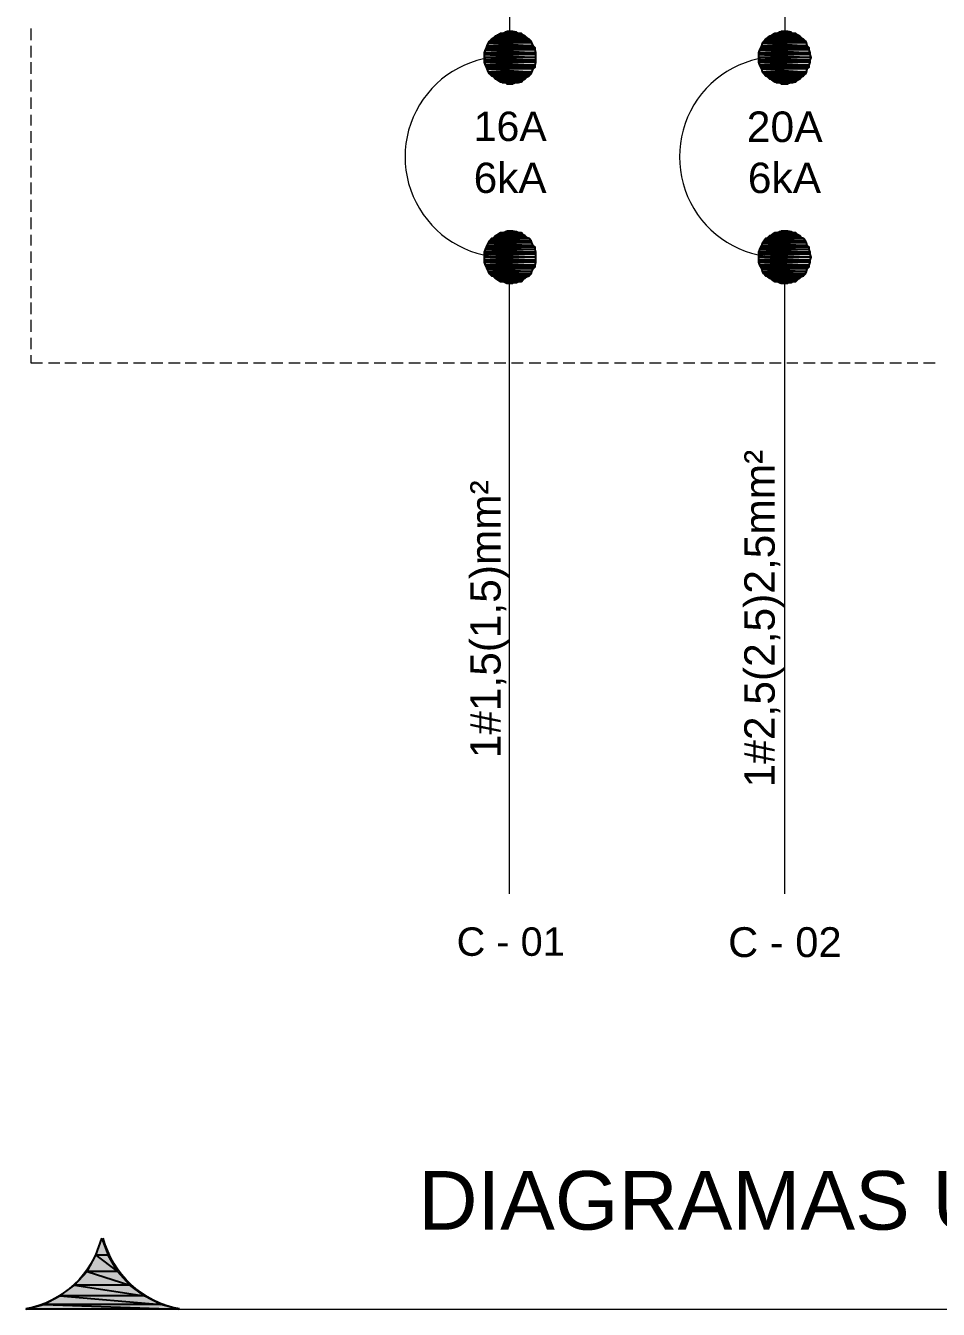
# Model space of a CAD drawing. Header units: millimetres. Extents: x 53 to 176, y -29 to 32.
# Drawn here: x 108.295 to 111.661, y 8.601 to 13.338 of the extents above; entities that cross this region are included whole.
import ezdxf

# ---------------------------------------------------------------- set-up
doc = ezdxf.new("R2010")
doc.units = ezdxf.units.MM
doc.layers.add('13 - Diagrama unifilar', color=7, linetype='Continuous', lineweight=30)
doc.styles.add('Arial0', font='arial.ttf', dxfattribs={"height": 3.14658})

msp = doc.modelspace()

# ---------------------------------------------------------------- hatches: boundary and pattern name
at = {"layer": '13 - Diagrama unifilar', "true_color": 0x000007}
h = msp.add_hatch(color=7, dxfattribs=at)
h.paths.add_polyline_path([(110.1051, 13.3133), (110.0632, 13.3133), (110.1121, 13.3092)])
h.paths.add_polyline_path([(110.0632, 13.3133), (110.1121, 13.3092), (110.0521, 13.3092)])
h = msp.add_hatch(color=7, dxfattribs=at)
h.paths.add_polyline_path([(110.0912, 13.3161), (110.0702, 13.3161), (110.1051, 13.3133)])
h.paths.add_polyline_path([(110.0702, 13.3161), (110.1051, 13.3133), (110.0632, 13.3133)])
h = msp.add_hatch(color=7, dxfattribs=at)
h.paths.add_polyline_path([(111.1178, 13.3133), (111.0745, 13.3133), (111.1248, 13.3092)])
h.paths.add_polyline_path([(111.0745, 13.3133), (111.1248, 13.3092), (111.0633, 13.3092)])
h = msp.add_hatch(color=7, dxfattribs=at)
h.paths.add_polyline_path([(111.1066, 13.3161), (111.0815, 13.3161), (111.1178, 13.3133)])
h.paths.add_polyline_path([(111.0815, 13.3161), (111.1178, 13.3133), (111.0745, 13.3133)])
h = msp.add_hatch(color=7, dxfattribs=at)
h.paths.add_polyline_path([(110.1624, 13.2742), (110.0018, 13.2742), (110.1666, 13.2631)])
h.paths.add_polyline_path([(110.0018, 13.2742), (110.1666, 13.2631), (109.9976, 13.2631)])
h = msp.add_hatch(color=7, dxfattribs=at)
h.paths.add_polyline_path([(110.1596, 13.2812), (110.006, 13.2812), (110.1624, 13.2742)])
h.paths.add_polyline_path([(110.006, 13.2812), (110.1624, 13.2742), (110.0018, 13.2742)])
h = msp.add_hatch(color=7, dxfattribs=at)
h.paths.add_polyline_path([(110.1526, 13.2882), (110.0129, 13.2882), (110.1596, 13.2812)])
h.paths.add_polyline_path([(110.0129, 13.2882), (110.1596, 13.2812), (110.006, 13.2812)])
h = msp.add_hatch(color=7, dxfattribs=at)
h.paths.add_polyline_path([(110.1442, 13.2924), (110.0199, 13.2924), (110.1526, 13.2882)])
h.paths.add_polyline_path([(110.0199, 13.2924), (110.1526, 13.2882), (110.0129, 13.2882)])
h = msp.add_hatch(color=7, dxfattribs=at)
h.paths.add_polyline_path([(110.1373, 13.2994), (110.0269, 13.2994), (110.1442, 13.2924)])
h.paths.add_polyline_path([(110.0269, 13.2994), (110.1442, 13.2924), (110.0199, 13.2924)])
h = msp.add_hatch(color=7, dxfattribs=at)
h.paths.add_polyline_path([(110.1303, 13.3022), (110.0339, 13.3022), (110.1373, 13.2994)])
h.paths.add_polyline_path([(110.0339, 13.3022), (110.1373, 13.2994), (110.0269, 13.2994)])
h = msp.add_hatch(color=7, dxfattribs=at)
h.paths.add_polyline_path([(110.1233, 13.3092), (110.0451, 13.3092), (110.1303, 13.3022)])
h.paths.add_polyline_path([(110.0451, 13.3092), (110.1303, 13.3022), (110.0339, 13.3022)])
h = msp.add_hatch(color=7, dxfattribs=at)
h.paths.add_polyline_path([(111.1751, 13.2742), (111.013, 13.2742), (111.1778, 13.2631)])
h.paths.add_polyline_path([(111.013, 13.2742), (111.1778, 13.2631), (111.0102, 13.2631)])
h = msp.add_hatch(color=7, dxfattribs=at)
h.paths.add_polyline_path([(111.1709, 13.2812), (111.0172, 13.2812), (111.1751, 13.2742)])
h.paths.add_polyline_path([(111.0172, 13.2812), (111.1751, 13.2742), (111.013, 13.2742)])
h = msp.add_hatch(color=7, dxfattribs=at)
h.paths.add_polyline_path([(111.1639, 13.2882), (111.0242, 13.2882), (111.1709, 13.2812)])
h.paths.add_polyline_path([(111.0242, 13.2882), (111.1709, 13.2812), (111.0172, 13.2812)])
h = msp.add_hatch(color=7, dxfattribs=at)
h.paths.add_polyline_path([(111.1569, 13.2924), (111.0312, 13.2924), (111.1639, 13.2882)])
h.paths.add_polyline_path([(111.0312, 13.2924), (111.1639, 13.2882), (111.0242, 13.2882)])
h = msp.add_hatch(color=7, dxfattribs=at)
h.paths.add_polyline_path([(111.1499, 13.2994), (111.0382, 13.2994), (111.1569, 13.2924)])
h.paths.add_polyline_path([(111.0382, 13.2994), (111.1569, 13.2924), (111.0312, 13.2924)])
h = msp.add_hatch(color=7, dxfattribs=at)
h.paths.add_polyline_path([(111.1429, 13.3022), (111.0466, 13.3022), (111.1499, 13.2994)])
h.paths.add_polyline_path([(111.0466, 13.3022), (111.1499, 13.2994), (111.0382, 13.2994)])
h = msp.add_hatch(color=7, dxfattribs=at)
h.paths.add_polyline_path([(111.1359, 13.3092), (111.0563, 13.3092), (111.1429, 13.3022)])
h.paths.add_polyline_path([(111.0563, 13.3092), (111.1429, 13.3022), (111.0466, 13.3022)])
h = msp.add_hatch(color=7, dxfattribs=at)
h.paths.add_polyline_path([(110.1736, 13.2491), (109.9906, 13.2491), (110.1764, 13.2379)])
h.paths.add_polyline_path([(109.9906, 13.2491), (110.1764, 13.2379), (109.9878, 13.2379)])
h = msp.add_hatch(color=7, dxfattribs=at)
h.paths.add_polyline_path([(110.1764, 13.2379), (109.9878, 13.2379), (110.1764, 13.2309)])
h.paths.add_polyline_path([(109.9878, 13.2379), (110.1764, 13.2309), (109.9878, 13.2309)])
h = msp.add_hatch(color=7, dxfattribs=at)
h.paths.add_polyline_path([(110.1764, 13.2309), (109.9878, 13.2309), (110.1764, 13.2198)])
h.paths.add_polyline_path([(109.9878, 13.2309), (110.1764, 13.2198), (109.9878, 13.2198)])
h = msp.add_hatch(color=7, dxfattribs=at)
h.paths.add_polyline_path([(110.1764, 13.2198), (109.9878, 13.2198), (110.1764, 13.21)])
h.paths.add_polyline_path([(109.9878, 13.2198), (110.1764, 13.21), (109.9878, 13.21)])
h = msp.add_hatch(color=7, dxfattribs=at)
h.paths.add_polyline_path([(110.1736, 13.2561), (109.9948, 13.2561), (110.1736, 13.2491)])
h.paths.add_polyline_path([(109.9948, 13.2561), (110.1736, 13.2491), (109.9906, 13.2491)])
h = msp.add_hatch(color=7, dxfattribs=at)
h.paths.add_polyline_path([(110.1666, 13.2631), (109.9976, 13.2631), (110.1736, 13.2561)])
h.paths.add_polyline_path([(109.9976, 13.2631), (110.1736, 13.2561), (109.9948, 13.2561)])
h = msp.add_hatch(color=7, dxfattribs=at)
h.paths.add_polyline_path([(111.1848, 13.2491), (111.0033, 13.2491), (111.189, 13.2379)])
h.paths.add_polyline_path([(111.0033, 13.2491), (111.189, 13.2379), (110.9991, 13.2379)])
h = msp.add_hatch(color=7, dxfattribs=at)
h.paths.add_polyline_path([(111.189, 13.2379), (110.9991, 13.2379), (111.189, 13.2309)])
h.paths.add_polyline_path([(110.9991, 13.2379), (111.189, 13.2309), (110.9991, 13.2309)])
h = msp.add_hatch(color=7, dxfattribs=at)
h.paths.add_polyline_path([(111.189, 13.2309), (110.9991, 13.2309), (111.1918, 13.2198)])
h.paths.add_polyline_path([(110.9991, 13.2309), (111.1918, 13.2198), (110.9991, 13.2198)])
h = msp.add_hatch(color=7, dxfattribs=at)
h.paths.add_polyline_path([(111.1918, 13.2198), (110.9991, 13.2198), (111.189, 13.21)])
h.paths.add_polyline_path([(110.9991, 13.2198), (111.189, 13.21), (110.9991, 13.21)])
h = msp.add_hatch(color=7, dxfattribs=at)
h.paths.add_polyline_path([(111.1848, 13.2561), (111.006, 13.2561), (111.1848, 13.2491)])
h.paths.add_polyline_path([(111.006, 13.2561), (111.1848, 13.2491), (111.0033, 13.2491)])
h = msp.add_hatch(color=7, dxfattribs=at)
h.paths.add_polyline_path([(111.1778, 13.2631), (111.0102, 13.2631), (111.1848, 13.2561)])
h.paths.add_polyline_path([(111.0102, 13.2631), (111.1848, 13.2561), (111.006, 13.2561)])
h = msp.add_hatch(color=7, dxfattribs=at)
h.paths.add_polyline_path([(110.1764, 13.21), (109.9878, 13.21), (110.1764, 13.203)])
h.paths.add_polyline_path([(109.9878, 13.21), (110.1764, 13.203), (109.9878, 13.203)])
h = msp.add_hatch(color=7, dxfattribs=at)
h.paths.add_polyline_path([(110.1764, 13.203), (109.9878, 13.203), (110.1736, 13.1918)])
h.paths.add_polyline_path([(109.9878, 13.203), (110.1736, 13.1918), (109.9906, 13.1918)])
h = msp.add_hatch(color=7, dxfattribs=at)
h.paths.add_polyline_path([(110.1736, 13.1918), (109.9906, 13.1918), (110.1736, 13.1848)])
h.paths.add_polyline_path([(109.9906, 13.1918), (110.1736, 13.1848), (109.9948, 13.1848)])
h = msp.add_hatch(color=7, dxfattribs=at)
h.paths.add_polyline_path([(110.1736, 13.1848), (109.9948, 13.1848), (110.1666, 13.1779)])
h.paths.add_polyline_path([(109.9948, 13.1848), (110.1666, 13.1779), (109.9976, 13.1779)])
h = msp.add_hatch(color=7, dxfattribs=at)
h.paths.add_polyline_path([(110.1666, 13.1779), (109.9976, 13.1779), (110.1624, 13.1667)])
h.paths.add_polyline_path([(109.9976, 13.1779), (110.1624, 13.1667), (110.0018, 13.1667)])
h = msp.add_hatch(color=7, dxfattribs=at)
h.paths.add_polyline_path([(111.189, 13.21), (110.9991, 13.21), (111.189, 13.203)])
h.paths.add_polyline_path([(110.9991, 13.21), (111.189, 13.203), (110.9991, 13.203)])
h = msp.add_hatch(color=7, dxfattribs=at)
h.paths.add_polyline_path([(111.189, 13.203), (110.9991, 13.203), (111.1848, 13.1918)])
h.paths.add_polyline_path([(110.9991, 13.203), (111.1848, 13.1918), (111.0033, 13.1918)])
h = msp.add_hatch(color=7, dxfattribs=at)
h.paths.add_polyline_path([(111.1848, 13.1918), (111.0033, 13.1918), (111.1848, 13.1848)])
h.paths.add_polyline_path([(111.0033, 13.1918), (111.1848, 13.1848), (111.006, 13.1848)])
h = msp.add_hatch(color=7, dxfattribs=at)
h.paths.add_polyline_path([(111.1848, 13.1848), (111.006, 13.1848), (111.1778, 13.1779)])
h.paths.add_polyline_path([(111.006, 13.1848), (111.1778, 13.1779), (111.0102, 13.1779)])
h = msp.add_hatch(color=7, dxfattribs=at)
h.paths.add_polyline_path([(111.1778, 13.1779), (111.0102, 13.1779), (111.1751, 13.1667)])
h.paths.add_polyline_path([(111.0102, 13.1779), (111.1751, 13.1667), (111.013, 13.1667)])
h = msp.add_hatch(color=7, dxfattribs=at)
h.paths.add_polyline_path([(110.1624, 13.1667), (110.0018, 13.1667), (110.1596, 13.1597)])
h.paths.add_polyline_path([(110.0018, 13.1667), (110.1596, 13.1597), (110.006, 13.1597)])
h = msp.add_hatch(color=7, dxfattribs=at)
h.paths.add_polyline_path([(110.1596, 13.1597), (110.006, 13.1597), (110.1526, 13.1527)])
h.paths.add_polyline_path([(110.006, 13.1597), (110.1526, 13.1527), (110.0129, 13.1527)])
h = msp.add_hatch(color=7, dxfattribs=at)
h.paths.add_polyline_path([(110.1526, 13.1527), (110.0129, 13.1527), (110.1442, 13.1485)])
h.paths.add_polyline_path([(110.0129, 13.1527), (110.1442, 13.1485), (110.0199, 13.1485)])
h = msp.add_hatch(color=7, dxfattribs=at)
h.paths.add_polyline_path([(110.1442, 13.1485), (110.0199, 13.1485), (110.1373, 13.1415)])
h.paths.add_polyline_path([(110.0199, 13.1485), (110.1373, 13.1415), (110.0269, 13.1415)])
h = msp.add_hatch(color=7, dxfattribs=at)
h.paths.add_polyline_path([(110.1373, 13.1415), (110.0269, 13.1415), (110.1303, 13.1373)])
h.paths.add_polyline_path([(110.0269, 13.1415), (110.1303, 13.1373), (110.0339, 13.1373)])
h = msp.add_hatch(color=7, dxfattribs=at)
h.paths.add_polyline_path([(110.1303, 13.1373), (110.0339, 13.1373), (110.1233, 13.1304)])
h.paths.add_polyline_path([(110.0339, 13.1373), (110.1233, 13.1304), (110.0451, 13.1304)])
h = msp.add_hatch(color=7, dxfattribs=at)
h.paths.add_polyline_path([(110.1233, 13.1304), (110.0451, 13.1304), (110.1121, 13.1276)])
h.paths.add_polyline_path([(110.0451, 13.1304), (110.1121, 13.1276), (110.0521, 13.1276)])
h = msp.add_hatch(color=7, dxfattribs=at)
h.paths.add_polyline_path([(110.0632, 13.1276), (110.0702, 13.1234), (110.0912, 13.1234)])
h.paths.add_polyline_path([(110.0702, 13.1234), (110.0912, 13.1234), (110.087, 13.1234)])
for points in [[(110.0632, 13.1276), (110.1051, 13.1276), (110.0912, 13.1234)], [(111.0745, 13.1276), (111.1178, 13.1276), (111.1066, 13.1234)], [(110.0632, 12.3901), (110.1051, 12.3901), (110.0912, 12.3873)], [(111.0745, 12.3901), (111.1178, 12.3901), (111.1066, 12.3873)]]:
    msp.add_hatch(color=7, dxfattribs=at).paths.add_polyline_path(points)
h = msp.add_hatch(color=7, dxfattribs=at)
h.paths.add_polyline_path([(111.1751, 13.1667), (111.013, 13.1667), (111.1709, 13.1597)])
h.paths.add_polyline_path([(111.013, 13.1667), (111.1709, 13.1597), (111.0172, 13.1597)])
h = msp.add_hatch(color=7, dxfattribs=at)
h.paths.add_polyline_path([(111.1709, 13.1597), (111.0172, 13.1597), (111.1639, 13.1527)])
h.paths.add_polyline_path([(111.0172, 13.1597), (111.1639, 13.1527), (111.0242, 13.1527)])
h = msp.add_hatch(color=7, dxfattribs=at)
h.paths.add_polyline_path([(111.1639, 13.1527), (111.0242, 13.1527), (111.1569, 13.1485)])
h.paths.add_polyline_path([(111.0242, 13.1527), (111.1569, 13.1485), (111.0312, 13.1485)])
h = msp.add_hatch(color=7, dxfattribs=at)
h.paths.add_polyline_path([(111.1569, 13.1485), (111.0312, 13.1485), (111.1499, 13.1415)])
h.paths.add_polyline_path([(111.0312, 13.1485), (111.1499, 13.1415), (111.0382, 13.1415)])
h = msp.add_hatch(color=7, dxfattribs=at)
h.paths.add_polyline_path([(111.1499, 13.1415), (111.0382, 13.1415), (111.1429, 13.1373)])
h.paths.add_polyline_path([(111.0382, 13.1415), (111.1429, 13.1373), (111.0466, 13.1373)])
h = msp.add_hatch(color=7, dxfattribs=at)
h.paths.add_polyline_path([(111.1429, 13.1373), (111.0466, 13.1373), (111.1359, 13.1304)])
h.paths.add_polyline_path([(111.0466, 13.1373), (111.1359, 13.1304), (111.0563, 13.1304)])
h = msp.add_hatch(color=7, dxfattribs=at)
h.paths.add_polyline_path([(111.1359, 13.1304), (111.0563, 13.1304), (111.1248, 13.1276)])
h.paths.add_polyline_path([(111.0563, 13.1304), (111.1248, 13.1276), (111.0633, 13.1276)])
h = msp.add_hatch(color=7, dxfattribs=at)
h.paths.add_polyline_path([(111.0745, 13.1276), (111.0815, 13.1234), (111.1066, 13.1234)])
h.paths.add_polyline_path([(111.0815, 13.1234), (111.1066, 13.1234), (111.0996, 13.1234)])
h = msp.add_hatch(color=7, dxfattribs=at)
h.paths.add_polyline_path([(110.1442, 12.5549), (110.0199, 12.5549), (110.1526, 12.5521)])
h.paths.add_polyline_path([(110.0199, 12.5549), (110.1526, 12.5521), (110.0129, 12.5521)])
h = msp.add_hatch(color=7, dxfattribs=at)
h.paths.add_polyline_path([(110.1373, 12.5619), (110.0269, 12.5619), (110.1442, 12.5549)])
h.paths.add_polyline_path([(110.0269, 12.5619), (110.1442, 12.5549), (110.0199, 12.5549)])
h = msp.add_hatch(color=7, dxfattribs=at)
h.paths.add_polyline_path([(110.1303, 12.5661), (110.0339, 12.5661), (110.1373, 12.5619)])
h.paths.add_polyline_path([(110.0339, 12.5661), (110.1373, 12.5619), (110.0269, 12.5619)])
h = msp.add_hatch(color=7, dxfattribs=at)
h.paths.add_polyline_path([(110.1233, 12.5731), (110.0451, 12.5731), (110.1303, 12.5661)])
h.paths.add_polyline_path([(110.0451, 12.5731), (110.1303, 12.5661), (110.0339, 12.5661)])
h = msp.add_hatch(color=7, dxfattribs=at)
h.paths.add_polyline_path([(110.1051, 12.5772), (110.0632, 12.5772), (110.1121, 12.5731)])
h.paths.add_polyline_path([(110.0632, 12.5772), (110.1121, 12.5731), (110.0521, 12.5731)])
h = msp.add_hatch(color=7, dxfattribs=at)
h.paths.add_polyline_path([(110.0912, 12.58), (110.0702, 12.58), (110.1051, 12.5772)])
h.paths.add_polyline_path([(110.0702, 12.58), (110.1051, 12.5772), (110.0632, 12.5772)])
h = msp.add_hatch(color=7, dxfattribs=at)
h.paths.add_polyline_path([(111.1569, 12.5549), (111.0312, 12.5549), (111.1639, 12.5521)])
h.paths.add_polyline_path([(111.0312, 12.5549), (111.1639, 12.5521), (111.0242, 12.5521)])
h = msp.add_hatch(color=7, dxfattribs=at)
h.paths.add_polyline_path([(111.1499, 12.5619), (111.0382, 12.5619), (111.1569, 12.5549)])
h.paths.add_polyline_path([(111.0382, 12.5619), (111.1569, 12.5549), (111.0312, 12.5549)])
h = msp.add_hatch(color=7, dxfattribs=at)
h.paths.add_polyline_path([(111.1429, 12.5661), (111.0466, 12.5661), (111.1499, 12.5619)])
h.paths.add_polyline_path([(111.0466, 12.5661), (111.1499, 12.5619), (111.0382, 12.5619)])
h = msp.add_hatch(color=7, dxfattribs=at)
h.paths.add_polyline_path([(111.1359, 12.5731), (111.0563, 12.5731), (111.1429, 12.5661)])
h.paths.add_polyline_path([(111.0563, 12.5731), (111.1429, 12.5661), (111.0466, 12.5661)])
h = msp.add_hatch(color=7, dxfattribs=at)
h.paths.add_polyline_path([(111.1178, 12.5772), (111.0745, 12.5772), (111.1248, 12.5731)])
h.paths.add_polyline_path([(111.0745, 12.5772), (111.1248, 12.5731), (111.0633, 12.5731)])
h = msp.add_hatch(color=7, dxfattribs=at)
h.paths.add_polyline_path([(111.1066, 12.58), (111.0815, 12.58), (111.1178, 12.5772)])
h.paths.add_polyline_path([(111.0815, 12.58), (111.1178, 12.5772), (111.0745, 12.5772)])
h = msp.add_hatch(color=7, dxfattribs=at)
h.paths.add_polyline_path([(110.1736, 12.5116), (109.9906, 12.5116), (110.1764, 12.5018)])
h.paths.add_polyline_path([(109.9906, 12.5116), (110.1764, 12.5018), (109.9878, 12.5018)])
h = msp.add_hatch(color=7, dxfattribs=at)
h.paths.add_polyline_path([(110.1736, 12.52), (109.9948, 12.52), (110.1736, 12.5116)])
h.paths.add_polyline_path([(109.9948, 12.52), (110.1736, 12.5116), (109.9906, 12.5116)])
h = msp.add_hatch(color=7, dxfattribs=at)
h.paths.add_polyline_path([(110.1666, 12.527), (109.9976, 12.527), (110.1736, 12.52)])
h.paths.add_polyline_path([(109.9976, 12.527), (110.1736, 12.52), (109.9948, 12.52)])
h = msp.add_hatch(color=7, dxfattribs=at)
h.paths.add_polyline_path([(110.1624, 12.5367), (110.0018, 12.5367), (110.1666, 12.527)])
h.paths.add_polyline_path([(110.0018, 12.5367), (110.1666, 12.527), (109.9976, 12.527)])
h = msp.add_hatch(color=7, dxfattribs=at)
h.paths.add_polyline_path([(110.1596, 12.5437), (110.006, 12.5437), (110.1624, 12.5367)])
h.paths.add_polyline_path([(110.006, 12.5437), (110.1624, 12.5367), (110.0018, 12.5367)])
h = msp.add_hatch(color=7, dxfattribs=at)
h.paths.add_polyline_path([(110.1526, 12.5521), (110.0129, 12.5521), (110.1596, 12.5437)])
h.paths.add_polyline_path([(110.0129, 12.5521), (110.1596, 12.5437), (110.006, 12.5437)])
h = msp.add_hatch(color=7, dxfattribs=at)
h.paths.add_polyline_path([(111.1848, 12.5116), (111.0033, 12.5116), (111.189, 12.5018)])
h.paths.add_polyline_path([(111.0033, 12.5116), (111.189, 12.5018), (110.9991, 12.5018)])
h = msp.add_hatch(color=7, dxfattribs=at)
h.paths.add_polyline_path([(111.1848, 12.52), (111.006, 12.52), (111.1848, 12.5116)])
h.paths.add_polyline_path([(111.006, 12.52), (111.1848, 12.5116), (111.0033, 12.5116)])
h = msp.add_hatch(color=7, dxfattribs=at)
h.paths.add_polyline_path([(111.1778, 12.527), (111.0102, 12.527), (111.1848, 12.52)])
h.paths.add_polyline_path([(111.0102, 12.527), (111.1848, 12.52), (111.006, 12.52)])
h = msp.add_hatch(color=7, dxfattribs=at)
h.paths.add_polyline_path([(111.1751, 12.5367), (111.013, 12.5367), (111.1778, 12.527)])
h.paths.add_polyline_path([(111.013, 12.5367), (111.1778, 12.527), (111.0102, 12.527)])
h = msp.add_hatch(color=7, dxfattribs=at)
h.paths.add_polyline_path([(111.1709, 12.5437), (111.0172, 12.5437), (111.1751, 12.5367)])
h.paths.add_polyline_path([(111.0172, 12.5437), (111.1751, 12.5367), (111.013, 12.5367)])
h = msp.add_hatch(color=7, dxfattribs=at)
h.paths.add_polyline_path([(111.1639, 12.5521), (111.0242, 12.5521), (111.1709, 12.5437)])
h.paths.add_polyline_path([(111.0242, 12.5521), (111.1709, 12.5437), (111.0172, 12.5437)])
h = msp.add_hatch(color=7, dxfattribs=at)
h.paths.add_polyline_path([(110.1764, 12.5018), (109.9878, 12.5018), (110.1764, 12.4948)])
h.paths.add_polyline_path([(109.9878, 12.5018), (110.1764, 12.4948), (109.9878, 12.4948)])
h = msp.add_hatch(color=7, dxfattribs=at)
h.paths.add_polyline_path([(110.1764, 12.4948), (109.9878, 12.4948), (110.1764, 12.4837)])
h.paths.add_polyline_path([(109.9878, 12.4948), (110.1764, 12.4837), (109.9878, 12.4837)])
h = msp.add_hatch(color=7, dxfattribs=at)
h.paths.add_polyline_path([(110.1764, 12.4837), (109.9878, 12.4837), (110.1764, 12.4725)])
h.paths.add_polyline_path([(109.9878, 12.4837), (110.1764, 12.4725), (109.9878, 12.4725)])
h = msp.add_hatch(color=7, dxfattribs=at)
h.paths.add_polyline_path([(110.1764, 12.4725), (109.9878, 12.4725), (110.1764, 12.4655)])
h.paths.add_polyline_path([(109.9878, 12.4725), (110.1764, 12.4655), (109.9878, 12.4655)])
h = msp.add_hatch(color=7, dxfattribs=at)
h.paths.add_polyline_path([(110.1764, 12.4655), (109.9878, 12.4655), (110.1736, 12.4543)])
h.paths.add_polyline_path([(109.9878, 12.4655), (110.1736, 12.4543), (109.9906, 12.4543)])
h = msp.add_hatch(color=7, dxfattribs=at)
h.paths.add_polyline_path([(111.189, 12.5018), (110.9991, 12.5018), (111.189, 12.4948)])
h.paths.add_polyline_path([(110.9991, 12.5018), (111.189, 12.4948), (110.9991, 12.4948)])
h = msp.add_hatch(color=7, dxfattribs=at)
h.paths.add_polyline_path([(111.189, 12.4948), (110.9991, 12.4948), (111.1918, 12.4837)])
h.paths.add_polyline_path([(110.9991, 12.4948), (111.1918, 12.4837), (110.9991, 12.4837)])
h = msp.add_hatch(color=7, dxfattribs=at)
h.paths.add_polyline_path([(111.1918, 12.4837), (110.9991, 12.4837), (111.189, 12.4725)])
h.paths.add_polyline_path([(110.9991, 12.4837), (111.189, 12.4725), (110.9991, 12.4725)])
h = msp.add_hatch(color=7, dxfattribs=at)
h.paths.add_polyline_path([(111.189, 12.4725), (110.9991, 12.4725), (111.189, 12.4655)])
h.paths.add_polyline_path([(110.9991, 12.4725), (111.189, 12.4655), (110.9991, 12.4655)])
h = msp.add_hatch(color=7, dxfattribs=at)
h.paths.add_polyline_path([(111.189, 12.4655), (110.9991, 12.4655), (111.1848, 12.4543)])
h.paths.add_polyline_path([(110.9991, 12.4655), (111.1848, 12.4543), (111.0033, 12.4543)])
h = msp.add_hatch(color=7, dxfattribs=at)
h.paths.add_polyline_path([(110.1736, 12.4543), (109.9906, 12.4543), (110.1736, 12.4474)])
h.paths.add_polyline_path([(109.9906, 12.4543), (110.1736, 12.4474), (109.9948, 12.4474)])
h = msp.add_hatch(color=7, dxfattribs=at)
h.paths.add_polyline_path([(110.1736, 12.4474), (109.9948, 12.4474), (110.1666, 12.4404)])
h.paths.add_polyline_path([(109.9948, 12.4474), (110.1666, 12.4404), (109.9976, 12.4404)])
h = msp.add_hatch(color=7, dxfattribs=at)
h.paths.add_polyline_path([(110.1666, 12.4404), (109.9976, 12.4404), (110.1624, 12.4306)])
h.paths.add_polyline_path([(109.9976, 12.4404), (110.1624, 12.4306), (110.0018, 12.4306)])
h = msp.add_hatch(color=7, dxfattribs=at)
h.paths.add_polyline_path([(110.1624, 12.4306), (110.0018, 12.4306), (110.1596, 12.4222)])
h.paths.add_polyline_path([(110.0018, 12.4306), (110.1596, 12.4222), (110.006, 12.4222)])
h = msp.add_hatch(color=7, dxfattribs=at)
h.paths.add_polyline_path([(110.1596, 12.4222), (110.006, 12.4222), (110.1526, 12.4152)])
h.paths.add_polyline_path([(110.006, 12.4222), (110.1526, 12.4152), (110.0129, 12.4152)])
h = msp.add_hatch(color=7, dxfattribs=at)
h.paths.add_polyline_path([(110.1526, 12.4152), (110.0129, 12.4152), (110.1442, 12.4124)])
h.paths.add_polyline_path([(110.0129, 12.4152), (110.1442, 12.4124), (110.0199, 12.4124)])
h = msp.add_hatch(color=7, dxfattribs=at)
h.paths.add_polyline_path([(110.1442, 12.4124), (110.0199, 12.4124), (110.1373, 12.4054)])
h.paths.add_polyline_path([(110.0199, 12.4124), (110.1373, 12.4054), (110.0269, 12.4054)])
h = msp.add_hatch(color=7, dxfattribs=at)
h.paths.add_polyline_path([(111.1848, 12.4543), (111.0033, 12.4543), (111.1848, 12.4474)])
h.paths.add_polyline_path([(111.0033, 12.4543), (111.1848, 12.4474), (111.006, 12.4474)])
h = msp.add_hatch(color=7, dxfattribs=at)
h.paths.add_polyline_path([(111.1848, 12.4474), (111.006, 12.4474), (111.1778, 12.4404)])
h.paths.add_polyline_path([(111.006, 12.4474), (111.1778, 12.4404), (111.0102, 12.4404)])
h = msp.add_hatch(color=7, dxfattribs=at)
h.paths.add_polyline_path([(111.1778, 12.4404), (111.0102, 12.4404), (111.1751, 12.4306)])
h.paths.add_polyline_path([(111.0102, 12.4404), (111.1751, 12.4306), (111.013, 12.4306)])
h = msp.add_hatch(color=7, dxfattribs=at)
h.paths.add_polyline_path([(111.1751, 12.4306), (111.013, 12.4306), (111.1709, 12.4222)])
h.paths.add_polyline_path([(111.013, 12.4306), (111.1709, 12.4222), (111.0172, 12.4222)])
h = msp.add_hatch(color=7, dxfattribs=at)
h.paths.add_polyline_path([(111.1709, 12.4222), (111.0172, 12.4222), (111.1639, 12.4152)])
h.paths.add_polyline_path([(111.0172, 12.4222), (111.1639, 12.4152), (111.0242, 12.4152)])
h = msp.add_hatch(color=7, dxfattribs=at)
h.paths.add_polyline_path([(111.1639, 12.4152), (111.0242, 12.4152), (111.1569, 12.4124)])
h.paths.add_polyline_path([(111.0242, 12.4152), (111.1569, 12.4124), (111.0312, 12.4124)])
h = msp.add_hatch(color=7, dxfattribs=at)
h.paths.add_polyline_path([(111.1569, 12.4124), (111.0312, 12.4124), (111.1499, 12.4054)])
h.paths.add_polyline_path([(111.0312, 12.4124), (111.1499, 12.4054), (111.0382, 12.4054)])
h = msp.add_hatch(color=7, dxfattribs=at)
h.paths.add_polyline_path([(110.1373, 12.4054), (110.0269, 12.4054), (110.1303, 12.4013)])
h.paths.add_polyline_path([(110.0269, 12.4054), (110.1303, 12.4013), (110.0339, 12.4013)])
h = msp.add_hatch(color=7, dxfattribs=at)
h.paths.add_polyline_path([(110.1303, 12.4013), (110.0339, 12.4013), (110.1233, 12.3943)])
h.paths.add_polyline_path([(110.0339, 12.4013), (110.1233, 12.3943), (110.0451, 12.3943)])
h = msp.add_hatch(color=7, dxfattribs=at)
h.paths.add_polyline_path([(110.1121, 12.3943), (110.0521, 12.3943), (110.1051, 12.3901)])
h.paths.add_polyline_path([(110.0521, 12.3943), (110.1051, 12.3901), (110.0632, 12.3901)])
h = msp.add_hatch(color=7, dxfattribs=at)
h.paths.add_polyline_path([(110.0632, 12.3901), (110.0702, 12.3873), (110.0912, 12.3873)])
h.paths.add_polyline_path([(110.0702, 12.3873), (110.0912, 12.3873), (110.087, 12.3873)])
h = msp.add_hatch(color=7, dxfattribs=at)
h.paths.add_polyline_path([(111.1499, 12.4054), (111.0382, 12.4054), (111.1429, 12.4013)])
h.paths.add_polyline_path([(111.0382, 12.4054), (111.1429, 12.4013), (111.0466, 12.4013)])
h = msp.add_hatch(color=7, dxfattribs=at)
h.paths.add_polyline_path([(111.1429, 12.4013), (111.0466, 12.4013), (111.1359, 12.3943)])
h.paths.add_polyline_path([(111.0466, 12.4013), (111.1359, 12.3943), (111.0563, 12.3943)])
h = msp.add_hatch(color=7, dxfattribs=at)
h.paths.add_polyline_path([(111.1248, 12.3943), (111.0633, 12.3943), (111.1178, 12.3901)])
h.paths.add_polyline_path([(111.0633, 12.3943), (111.1178, 12.3901), (111.0745, 12.3901)])
h = msp.add_hatch(color=7, dxfattribs=at)
h.paths.add_polyline_path([(111.0745, 12.3901), (111.0815, 12.3873), (111.1066, 12.3873)])
h.paths.add_polyline_path([(111.0815, 12.3873), (111.1066, 12.3873), (111.0996, 12.3873)])
at = {"layer": '13 - Diagrama unifilar', "true_color": 0x000005}
msp.add_hatch(color=5, dxfattribs=at).paths.add_polyline_path([(108.5757, 8.8619), (108.5994, 8.8004), (108.5533, 8.8004)])
h = msp.add_hatch(color=5, dxfattribs=at)
h.paths.add_polyline_path([(108.5994, 8.8004), (108.5533, 8.8004), (108.633, 8.7404)])
h.paths.add_polyline_path([(108.5533, 8.8004), (108.633, 8.7404), (108.5212, 8.7404)])
h = msp.add_hatch(color=5, dxfattribs=at)
h.paths.add_polyline_path([(108.633, 8.7404), (108.5212, 8.7404), (108.679, 8.6901)])
h.paths.add_polyline_path([(108.5212, 8.7404), (108.679, 8.6901), (108.4751, 8.6901)])
h = msp.add_hatch(color=5, dxfattribs=at)
h.paths.add_polyline_path([(108.679, 8.6901), (108.4751, 8.6901), (108.7321, 8.651)])
h.paths.add_polyline_path([(108.4751, 8.6901), (108.7321, 8.651), (108.4206, 8.651)])
h = msp.add_hatch(color=5, dxfattribs=at)
h.paths.add_polyline_path([(108.7321, 8.651), (108.4206, 8.651), (108.7936, 8.6188)])
h.paths.add_polyline_path([(108.4206, 8.651), (108.7936, 8.6188), (108.3606, 8.6188)])
h = msp.add_hatch(color=5, dxfattribs=at)
h.paths.add_polyline_path([(108.7936, 8.6188), (108.3606, 8.6188), (108.8578, 8.6007)])
h.paths.add_polyline_path([(108.3606, 8.6188), (108.8578, 8.6007), (108.2963, 8.6007)])

# ---------------------------------------------------------------- linework, layer by layer
at = {"layer": '13 - Diagrama unifilar', "color": 7, "linetype": 'Continuous', "lineweight": 20, "true_color": 0x000007}
for points in [[(119.1952, 14.84), (110.08, 14.84), (110.08, 13.2198)], [(111.0954, 14.84), (111.0954, 13.2198), (111.0954, 13.2198)], [(110.08, 10.1343), (110.08, 12.4837), (110.08, 12.4837)], [(111.0954, 10.1343), (111.0954, 12.4837), (111.0954, 12.4837)]]:
    msp.add_lwpolyline(points, dxfattribs=at)
at = {"layer": '13 - Diagrama unifilar', "color": 6, "linetype": 'Continuous', "lineweight": 20, "true_color": 0x000006}
for points in [[(108.3145, 13.3273), (108.3145, 13.284), (108.3145, 13.284)], [(108.3145, 13.2631), (108.3145, 13.2198), (108.3145, 13.2198)], [(108.3145, 13.203), (108.3145, 13.1597), (108.3145, 13.1597)], [(108.3145, 13.1373), (108.3145, 13.0954), (108.3145, 13.0954)], [(108.3145, 13.0731), (108.3145, 13.0312), (108.3145, 13.0312)], [(108.3145, 13.0088), (108.3145, 12.9697), (108.3145, 12.9697)], [(108.3145, 12.9488), (108.3145, 12.9055), (108.3145, 12.9055)], [(108.3145, 12.8845), (108.3145, 12.8412), (108.3145, 12.8412)], [(108.3145, 12.8203), (108.3145, 12.777), (108.3145, 12.777)], [(108.3145, 12.7588), (108.3145, 12.7155), (108.3145, 12.7155)], [(108.3145, 12.6946), (108.3145, 12.6513), (108.3145, 12.6513)], [(108.3145, 12.6303), (108.3145, 12.587), (108.3145, 12.587)], [(108.3145, 12.5661), (108.3145, 12.527), (108.3145, 12.527)], [(108.3145, 12.5046), (108.3145, 12.4627), (108.3145, 12.4627)], [(108.3145, 12.4404), (108.3145, 12.3985), (108.3145, 12.3985)], [(108.3145, 12.3761), (108.3145, 12.3328), (108.3145, 12.3328)], [(108.3145, 12.3161), (108.3145, 12.2728), (108.3145, 12.2728)], [(108.3145, 12.2518), (108.3145, 12.2085), (108.3145, 12.2085)], [(108.3145, 12.1862), (108.3145, 12.1443), (108.3145, 12.1443)], [(108.3145, 12.1219), (108.3145, 12.094), (108.3564, 12.094)], [(108.3787, 12.094), (108.4206, 12.094), (108.4206, 12.094)], [(108.4388, 12.094), (108.4821, 12.094), (108.4821, 12.094)], [(108.5031, 12.094), (108.5464, 12.094), (108.5464, 12.094)], [(108.5673, 12.094), (108.6106, 12.094), (108.6106, 12.094)], [(108.633, 12.094), (108.6721, 12.094), (108.6721, 12.094)], [(108.693, 12.094), (108.7363, 12.094), (108.7363, 12.094)], [(108.7573, 12.094), (108.8006, 12.094), (108.8006, 12.094)], [(108.8215, 12.094), (108.8648, 12.094), (108.8648, 12.094)], [(108.883, 12.094), (108.9249, 12.094), (108.9249, 12.094)], [(108.9472, 12.094), (108.9905, 12.094), (108.9905, 12.094)], [(109.0115, 12.094), (109.0548, 12.094), (109.0548, 12.094)], [(109.0757, 12.094), (109.1148, 12.094), (109.1148, 12.094)], [(109.1358, 12.094), (109.1791, 12.094), (109.1791, 12.094)], [(109.2014, 12.094), (109.2433, 12.094), (109.2433, 12.094)], [(109.2657, 12.094), (109.3076, 12.094), (109.3076, 12.094)], [(109.3257, 12.094), (109.369, 12.094), (109.369, 12.094)], [(109.39, 12.094), (109.4333, 12.094), (109.4333, 12.094)], [(109.4542, 12.094), (109.4975, 12.094), (109.4975, 12.094)], [(109.5185, 12.094), (109.559, 12.094), (109.559, 12.094)], [(109.58, 12.094), (109.6233, 12.094), (109.6233, 12.094)], [(109.6442, 12.094), (109.6875, 12.094), (109.6875, 12.094)], [(109.7085, 12.094), (109.7518, 12.094), (109.7518, 12.094)], [(109.7699, 12.094), (109.8118, 12.094), (109.8118, 12.094)], [(109.8342, 12.094), (109.8761, 12.094), (109.8761, 12.094)], [(109.8984, 12.094), (109.9403, 12.094), (109.9403, 12.094)], [(109.9627, 12.094), (110.0018, 12.094), (110.0018, 12.094)], [(110.0227, 12.094), (110.066, 12.094), (110.066, 12.094)], [(110.087, 12.094), (110.1303, 12.094), (110.1303, 12.094)], [(110.1526, 12.094), (110.1945, 12.094), (110.1945, 12.094)], [(110.2169, 12.094), (110.256, 12.094), (110.256, 12.094)], [(110.2769, 12.094), (110.3202, 12.094), (110.3202, 12.094)], [(110.3412, 12.094), (110.3845, 12.094), (110.3845, 12.094)], [(110.4054, 12.094), (110.4445, 12.094), (110.4445, 12.094)], [(110.4669, 12.094), (110.5102, 12.094), (110.5102, 12.094)], [(110.5311, 12.094), (110.5744, 12.094), (110.5744, 12.094)], [(110.5954, 12.094), (110.6387, 12.094), (110.6387, 12.094)], [(110.6596, 12.094), (110.6988, 12.094), (110.6988, 12.094)], [(110.7211, 12.094), (110.763, 12.094), (110.763, 12.094)], [(110.7854, 12.094), (110.8273, 12.094), (110.8273, 12.094)], [(110.8496, 12.094), (110.8887, 12.094), (110.8887, 12.094)], [(110.9097, 12.094), (110.953, 12.094), (110.953, 12.094)], [(110.9739, 12.094), (111.0172, 12.094), (111.0172, 12.094)], [(111.0382, 12.094), (111.0815, 12.094), (111.0815, 12.094)], [(111.1024, 12.094), (111.1429, 12.094), (111.1429, 12.094)], [(111.1639, 12.094), (111.2072, 12.094), (111.2072, 12.094)], [(111.2281, 12.094), (111.2714, 12.094), (111.2714, 12.094)], [(111.2924, 12.094), (111.3357, 12.094), (111.3357, 12.094)], [(111.3538, 12.094), (111.3957, 12.094), (111.3957, 12.094)], [(111.4181, 12.094), (111.46, 12.094), (111.46, 12.094)], [(111.4823, 12.094), (111.5256, 12.094), (111.5256, 12.094)], [(111.5466, 12.094), (111.5857, 12.094), (111.5857, 12.094)], [(111.6067, 12.094), (111.65, 12.094), (111.65, 12.094)]]:
    msp.add_lwpolyline(points, dxfattribs=at)
at = {"layer": '13 - Diagrama unifilar', "color": 7, "linetype": 'Continuous', "lineweight": -2, "true_color": 0x000007}
for points in [[(110.0632, 13.3133), (110.1121, 13.3092), (110.0521, 13.3092)], [(110.0702, 13.3161), (110.1051, 13.3133), (110.0632, 13.3133)], [(110.1051, 13.3133), (110.0632, 13.3133), (110.1121, 13.3092)], [(110.087, 13.3161), (110.0912, 13.3161), (110.0702, 13.3161)], [(110.0912, 13.3161), (110.0702, 13.3161), (110.1051, 13.3133)], [(111.0745, 13.3133), (111.1248, 13.3092), (111.0633, 13.3092)], [(111.0815, 13.3161), (111.1178, 13.3133), (111.0745, 13.3133)], [(111.1178, 13.3133), (111.0745, 13.3133), (111.1248, 13.3092)], [(111.0996, 13.3161), (111.1066, 13.3161), (111.0815, 13.3161)], [(111.1066, 13.3161), (111.0815, 13.3161), (111.1178, 13.3133)], [(110.0018, 13.2742), (110.1666, 13.2631), (109.9976, 13.2631)], [(110.006, 13.2812), (110.1624, 13.2742), (110.0018, 13.2742)], [(110.1624, 13.2742), (110.0018, 13.2742), (110.1666, 13.2631)], [(110.0129, 13.2882), (110.1596, 13.2812), (110.006, 13.2812)], [(110.1596, 13.2812), (110.006, 13.2812), (110.1624, 13.2742)], [(110.0199, 13.2924), (110.1526, 13.2882), (110.0129, 13.2882)], [(110.1526, 13.2882), (110.0129, 13.2882), (110.1596, 13.2812)], [(110.0269, 13.2994), (110.1442, 13.2924), (110.0199, 13.2924)], [(110.1442, 13.2924), (110.0199, 13.2924), (110.1526, 13.2882)], [(110.0339, 13.3022), (110.1373, 13.2994), (110.0269, 13.2994)], [(110.1373, 13.2994), (110.0269, 13.2994), (110.1442, 13.2924)], [(110.0451, 13.3092), (110.1303, 13.3022), (110.0339, 13.3022)], [(110.1303, 13.3022), (110.0339, 13.3022), (110.1373, 13.2994)], [(110.0521, 13.3092), (110.1233, 13.3092), (110.0451, 13.3092)], [(110.1233, 13.3092), (110.0451, 13.3092), (110.1303, 13.3022)], [(110.1121, 13.3092), (110.0521, 13.3092), (110.1233, 13.3092)], [(111.013, 13.2742), (111.1778, 13.2631), (111.0102, 13.2631)], [(111.0172, 13.2812), (111.1751, 13.2742), (111.013, 13.2742)], [(111.1751, 13.2742), (111.013, 13.2742), (111.1778, 13.2631)], [(111.0242, 13.2882), (111.1709, 13.2812), (111.0172, 13.2812)], [(111.1709, 13.2812), (111.0172, 13.2812), (111.1751, 13.2742)], [(111.0312, 13.2924), (111.1639, 13.2882), (111.0242, 13.2882)], [(111.1639, 13.2882), (111.0242, 13.2882), (111.1709, 13.2812)], [(111.0382, 13.2994), (111.1569, 13.2924), (111.0312, 13.2924)], [(111.1569, 13.2924), (111.0312, 13.2924), (111.1639, 13.2882)], [(111.0466, 13.3022), (111.1499, 13.2994), (111.0382, 13.2994)], [(111.1499, 13.2994), (111.0382, 13.2994), (111.1569, 13.2924)], [(111.0563, 13.3092), (111.1429, 13.3022), (111.0466, 13.3022)], [(111.1429, 13.3022), (111.0466, 13.3022), (111.1499, 13.2994)], [(111.0633, 13.3092), (111.1359, 13.3092), (111.0563, 13.3092)], [(111.1359, 13.3092), (111.0563, 13.3092), (111.1429, 13.3022)], [(111.1248, 13.3092), (111.0633, 13.3092), (111.1359, 13.3092)], [(109.9906, 13.2491), (110.1764, 13.2379), (109.9878, 13.2379)], [(110.1764, 13.2379), (109.9878, 13.2379), (110.1764, 13.2309)], [(109.9878, 13.2379), (110.1764, 13.2309), (109.9878, 13.2309)], [(110.1764, 13.2309), (109.9878, 13.2309), (110.1764, 13.2198)], [(109.9878, 13.2309), (110.1764, 13.2198), (109.9878, 13.2198)], [(110.1764, 13.2198), (109.9878, 13.2198), (110.1764, 13.21)], [(109.9878, 13.2198), (110.1764, 13.21), (109.9878, 13.21)], [(109.9948, 13.2561), (110.1736, 13.2491), (109.9906, 13.2491)], [(110.1736, 13.2491), (109.9906, 13.2491), (110.1764, 13.2379)], [(109.9976, 13.2631), (110.1736, 13.2561), (109.9948, 13.2561)], [(110.1736, 13.2561), (109.9948, 13.2561), (110.1736, 13.2491)], [(110.1666, 13.2631), (109.9976, 13.2631), (110.1736, 13.2561)], [(111.0033, 13.2491), (111.189, 13.2379), (110.9991, 13.2379)], [(111.189, 13.2379), (110.9991, 13.2379), (111.189, 13.2309)], [(110.9991, 13.2379), (111.189, 13.2309), (110.9991, 13.2309)], [(111.189, 13.2309), (110.9991, 13.2309), (111.1918, 13.2198)], [(110.9991, 13.2309), (111.1918, 13.2198), (110.9991, 13.2198)], [(111.1918, 13.2198), (110.9991, 13.2198), (111.189, 13.21)], [(110.9991, 13.2198), (111.189, 13.21), (110.9991, 13.21)], [(111.006, 13.2561), (111.1848, 13.2491), (111.0033, 13.2491)], [(111.1848, 13.2491), (111.0033, 13.2491), (111.189, 13.2379)], [(111.0102, 13.2631), (111.1848, 13.2561), (111.006, 13.2561)], [(111.1848, 13.2561), (111.006, 13.2561), (111.1848, 13.2491)], [(111.1778, 13.2631), (111.0102, 13.2631), (111.1848, 13.2561)], [(110.1764, 13.21), (109.9878, 13.21), (110.1764, 13.203)], [(109.9878, 13.21), (110.1764, 13.203), (109.9878, 13.203)], [(110.1764, 13.203), (109.9878, 13.203), (110.1736, 13.1918)], [(109.9878, 13.203), (110.1736, 13.1918), (109.9906, 13.1918)], [(110.1736, 13.1918), (109.9906, 13.1918), (110.1736, 13.1848)], [(109.9906, 13.1918), (110.1736, 13.1848), (109.9948, 13.1848)], [(110.1736, 13.1848), (109.9948, 13.1848), (110.1666, 13.1779)], [(109.9948, 13.1848), (110.1666, 13.1779), (109.9976, 13.1779)], [(110.1666, 13.1779), (109.9976, 13.1779), (110.1624, 13.1667)], [(109.9976, 13.1779), (110.1624, 13.1667), (110.0018, 13.1667)], [(111.189, 13.21), (110.9991, 13.21), (111.189, 13.203)], [(110.9991, 13.21), (111.189, 13.203), (110.9991, 13.203)], [(111.189, 13.203), (110.9991, 13.203), (111.1848, 13.1918)], [(110.9991, 13.203), (111.1848, 13.1918), (111.0033, 13.1918)], [(111.1848, 13.1918), (111.0033, 13.1918), (111.1848, 13.1848)], [(111.0033, 13.1918), (111.1848, 13.1848), (111.006, 13.1848)], [(111.1848, 13.1848), (111.006, 13.1848), (111.1778, 13.1779)], [(111.006, 13.1848), (111.1778, 13.1779), (111.0102, 13.1779)], [(111.1778, 13.1779), (111.0102, 13.1779), (111.1751, 13.1667)], [(111.0102, 13.1779), (111.1751, 13.1667), (111.013, 13.1667)], [(110.1624, 13.1667), (110.0018, 13.1667), (110.1596, 13.1597)], [(110.0018, 13.1667), (110.1596, 13.1597), (110.006, 13.1597)], [(110.1596, 13.1597), (110.006, 13.1597), (110.1526, 13.1527)], [(110.006, 13.1597), (110.1526, 13.1527), (110.0129, 13.1527)], [(110.1526, 13.1527), (110.0129, 13.1527), (110.1442, 13.1485)], [(110.0129, 13.1527), (110.1442, 13.1485), (110.0199, 13.1485)], [(110.1442, 13.1485), (110.0199, 13.1485), (110.1373, 13.1415)], [(110.0199, 13.1485), (110.1373, 13.1415), (110.0269, 13.1415)], [(110.1373, 13.1415), (110.0269, 13.1415), (110.1303, 13.1373)], [(110.0269, 13.1415), (110.1303, 13.1373), (110.0339, 13.1373)], [(110.1303, 13.1373), (110.0339, 13.1373), (110.1233, 13.1304)], [(110.0339, 13.1373), (110.1233, 13.1304), (110.0451, 13.1304)], [(110.1233, 13.1304), (110.0451, 13.1304), (110.1121, 13.1276)], [(110.0451, 13.1304), (110.1121, 13.1276), (110.0521, 13.1276)], [(110.1121, 13.1276), (110.0521, 13.1276), (110.1051, 13.1276)], [(110.0521, 13.1276), (110.1051, 13.1276), (110.0632, 13.1276)], [(110.0632, 13.1276), (110.0702, 13.1234), (110.0912, 13.1234)], [(110.0632, 13.1276), (110.1051, 13.1276), (110.0912, 13.1234)], [(110.0702, 13.1234), (110.0912, 13.1234), (110.087, 13.1234)], [(111.1751, 13.1667), (111.013, 13.1667), (111.1709, 13.1597)], [(111.013, 13.1667), (111.1709, 13.1597), (111.0172, 13.1597)], [(111.1709, 13.1597), (111.0172, 13.1597), (111.1639, 13.1527)], [(111.0172, 13.1597), (111.1639, 13.1527), (111.0242, 13.1527)], [(111.1639, 13.1527), (111.0242, 13.1527), (111.1569, 13.1485)], [(111.0242, 13.1527), (111.1569, 13.1485), (111.0312, 13.1485)], [(111.1569, 13.1485), (111.0312, 13.1485), (111.1499, 13.1415)], [(111.0312, 13.1485), (111.1499, 13.1415), (111.0382, 13.1415)], [(111.1499, 13.1415), (111.0382, 13.1415), (111.1429, 13.1373)], [(111.0382, 13.1415), (111.1429, 13.1373), (111.0466, 13.1373)], [(111.1429, 13.1373), (111.0466, 13.1373), (111.1359, 13.1304)], [(111.0466, 13.1373), (111.1359, 13.1304), (111.0563, 13.1304)], [(111.1359, 13.1304), (111.0563, 13.1304), (111.1248, 13.1276)], [(111.0563, 13.1304), (111.1248, 13.1276), (111.0633, 13.1276)], [(111.1248, 13.1276), (111.0633, 13.1276), (111.1178, 13.1276)], [(111.0633, 13.1276), (111.1178, 13.1276), (111.0745, 13.1276)], [(111.0745, 13.1276), (111.0815, 13.1234), (111.1066, 13.1234)], [(111.0745, 13.1276), (111.1178, 13.1276), (111.1066, 13.1234)], [(111.0815, 13.1234), (111.1066, 13.1234), (111.0996, 13.1234)], [(110.0199, 12.5549), (110.1526, 12.5521), (110.0129, 12.5521)], [(110.0269, 12.5619), (110.1442, 12.5549), (110.0199, 12.5549)], [(110.1442, 12.5549), (110.0199, 12.5549), (110.1526, 12.5521)], [(110.0339, 12.5661), (110.1373, 12.5619), (110.0269, 12.5619)], [(110.1373, 12.5619), (110.0269, 12.5619), (110.1442, 12.5549)], [(110.0451, 12.5731), (110.1303, 12.5661), (110.0339, 12.5661)], [(110.1303, 12.5661), (110.0339, 12.5661), (110.1373, 12.5619)], [(110.0521, 12.5731), (110.1233, 12.5731), (110.0451, 12.5731)], [(110.1233, 12.5731), (110.0451, 12.5731), (110.1303, 12.5661)], [(110.0632, 12.5772), (110.1121, 12.5731), (110.0521, 12.5731)], [(110.1121, 12.5731), (110.0521, 12.5731), (110.1233, 12.5731)], [(110.0702, 12.58), (110.1051, 12.5772), (110.0632, 12.5772)], [(110.1051, 12.5772), (110.0632, 12.5772), (110.1121, 12.5731)], [(110.087, 12.58), (110.0912, 12.58), (110.0702, 12.58)], [(110.0912, 12.58), (110.0702, 12.58), (110.1051, 12.5772)], [(111.0312, 12.5549), (111.1639, 12.5521), (111.0242, 12.5521)], [(111.0382, 12.5619), (111.1569, 12.5549), (111.0312, 12.5549)], [(111.1569, 12.5549), (111.0312, 12.5549), (111.1639, 12.5521)], [(111.0466, 12.5661), (111.1499, 12.5619), (111.0382, 12.5619)], [(111.1499, 12.5619), (111.0382, 12.5619), (111.1569, 12.5549)], [(111.0563, 12.5731), (111.1429, 12.5661), (111.0466, 12.5661)], [(111.1429, 12.5661), (111.0466, 12.5661), (111.1499, 12.5619)], [(111.0633, 12.5731), (111.1359, 12.5731), (111.0563, 12.5731)], [(111.1359, 12.5731), (111.0563, 12.5731), (111.1429, 12.5661)], [(111.0745, 12.5772), (111.1248, 12.5731), (111.0633, 12.5731)], [(111.1248, 12.5731), (111.0633, 12.5731), (111.1359, 12.5731)], [(111.0815, 12.58), (111.1178, 12.5772), (111.0745, 12.5772)], [(111.1178, 12.5772), (111.0745, 12.5772), (111.1248, 12.5731)], [(111.0996, 12.58), (111.1066, 12.58), (111.0815, 12.58)], [(111.1066, 12.58), (111.0815, 12.58), (111.1178, 12.5772)], [(109.9906, 12.5116), (110.1764, 12.5018), (109.9878, 12.5018)], [(109.9948, 12.52), (110.1736, 12.5116), (109.9906, 12.5116)], [(110.1736, 12.5116), (109.9906, 12.5116), (110.1764, 12.5018)], [(109.9976, 12.527), (110.1736, 12.52), (109.9948, 12.52)], [(110.1736, 12.52), (109.9948, 12.52), (110.1736, 12.5116)], [(110.0018, 12.5367), (110.1666, 12.527), (109.9976, 12.527)], [(110.1666, 12.527), (109.9976, 12.527), (110.1736, 12.52)], [(110.006, 12.5437), (110.1624, 12.5367), (110.0018, 12.5367)], [(110.1624, 12.5367), (110.0018, 12.5367), (110.1666, 12.527)], [(110.0129, 12.5521), (110.1596, 12.5437), (110.006, 12.5437)], [(110.1596, 12.5437), (110.006, 12.5437), (110.1624, 12.5367)], [(110.1526, 12.5521), (110.0129, 12.5521), (110.1596, 12.5437)], [(111.0033, 12.5116), (111.189, 12.5018), (110.9991, 12.5018)], [(111.006, 12.52), (111.1848, 12.5116), (111.0033, 12.5116)], [(111.1848, 12.5116), (111.0033, 12.5116), (111.189, 12.5018)], [(111.0102, 12.527), (111.1848, 12.52), (111.006, 12.52)], [(111.1848, 12.52), (111.006, 12.52), (111.1848, 12.5116)], [(111.013, 12.5367), (111.1778, 12.527), (111.0102, 12.527)], [(111.1778, 12.527), (111.0102, 12.527), (111.1848, 12.52)], [(111.0172, 12.5437), (111.1751, 12.5367), (111.013, 12.5367)], [(111.1751, 12.5367), (111.013, 12.5367), (111.1778, 12.527)], [(111.0242, 12.5521), (111.1709, 12.5437), (111.0172, 12.5437)], [(111.1709, 12.5437), (111.0172, 12.5437), (111.1751, 12.5367)], [(111.1639, 12.5521), (111.0242, 12.5521), (111.1709, 12.5437)], [(110.1764, 12.5018), (109.9878, 12.5018), (110.1764, 12.4948)], [(109.9878, 12.5018), (110.1764, 12.4948), (109.9878, 12.4948)], [(110.1764, 12.4948), (109.9878, 12.4948), (110.1764, 12.4837)], [(109.9878, 12.4948), (110.1764, 12.4837), (109.9878, 12.4837)], [(110.1764, 12.4837), (109.9878, 12.4837), (110.1764, 12.4725)], [(109.9878, 12.4837), (110.1764, 12.4725), (109.9878, 12.4725)], [(110.1764, 12.4725), (109.9878, 12.4725), (110.1764, 12.4655)], [(109.9878, 12.4725), (110.1764, 12.4655), (109.9878, 12.4655)], [(110.1764, 12.4655), (109.9878, 12.4655), (110.1736, 12.4543)], [(109.9878, 12.4655), (110.1736, 12.4543), (109.9906, 12.4543)], [(111.189, 12.5018), (110.9991, 12.5018), (111.189, 12.4948)], [(110.9991, 12.5018), (111.189, 12.4948), (110.9991, 12.4948)], [(111.189, 12.4948), (110.9991, 12.4948), (111.1918, 12.4837)], [(110.9991, 12.4948), (111.1918, 12.4837), (110.9991, 12.4837)], [(111.1918, 12.4837), (110.9991, 12.4837), (111.189, 12.4725)], [(110.9991, 12.4837), (111.189, 12.4725), (110.9991, 12.4725)], [(111.189, 12.4725), (110.9991, 12.4725), (111.189, 12.4655)], [(110.9991, 12.4725), (111.189, 12.4655), (110.9991, 12.4655)], [(111.189, 12.4655), (110.9991, 12.4655), (111.1848, 12.4543)], [(110.9991, 12.4655), (111.1848, 12.4543), (111.0033, 12.4543)], [(110.1736, 12.4543), (109.9906, 12.4543), (110.1736, 12.4474)], [(109.9906, 12.4543), (110.1736, 12.4474), (109.9948, 12.4474)], [(110.1736, 12.4474), (109.9948, 12.4474), (110.1666, 12.4404)], [(109.9948, 12.4474), (110.1666, 12.4404), (109.9976, 12.4404)], [(110.1666, 12.4404), (109.9976, 12.4404), (110.1624, 12.4306)], [(109.9976, 12.4404), (110.1624, 12.4306), (110.0018, 12.4306)], [(110.1624, 12.4306), (110.0018, 12.4306), (110.1596, 12.4222)], [(110.0018, 12.4306), (110.1596, 12.4222), (110.006, 12.4222)], [(110.1596, 12.4222), (110.006, 12.4222), (110.1526, 12.4152)], [(110.006, 12.4222), (110.1526, 12.4152), (110.0129, 12.4152)], [(110.1526, 12.4152), (110.0129, 12.4152), (110.1442, 12.4124)], [(110.0129, 12.4152), (110.1442, 12.4124), (110.0199, 12.4124)], [(110.1442, 12.4124), (110.0199, 12.4124), (110.1373, 12.4054)], [(110.0199, 12.4124), (110.1373, 12.4054), (110.0269, 12.4054)], [(111.1848, 12.4543), (111.0033, 12.4543), (111.1848, 12.4474)], [(111.0033, 12.4543), (111.1848, 12.4474), (111.006, 12.4474)], [(111.1848, 12.4474), (111.006, 12.4474), (111.1778, 12.4404)], [(111.006, 12.4474), (111.1778, 12.4404), (111.0102, 12.4404)], [(111.1778, 12.4404), (111.0102, 12.4404), (111.1751, 12.4306)], [(111.0102, 12.4404), (111.1751, 12.4306), (111.013, 12.4306)], [(111.1751, 12.4306), (111.013, 12.4306), (111.1709, 12.4222)], [(111.013, 12.4306), (111.1709, 12.4222), (111.0172, 12.4222)], [(111.1709, 12.4222), (111.0172, 12.4222), (111.1639, 12.4152)], [(111.0172, 12.4222), (111.1639, 12.4152), (111.0242, 12.4152)], [(111.1639, 12.4152), (111.0242, 12.4152), (111.1569, 12.4124)], [(111.0242, 12.4152), (111.1569, 12.4124), (111.0312, 12.4124)], [(111.1569, 12.4124), (111.0312, 12.4124), (111.1499, 12.4054)], [(111.0312, 12.4124), (111.1499, 12.4054), (111.0382, 12.4054)], [(110.1373, 12.4054), (110.0269, 12.4054), (110.1303, 12.4013)], [(110.0269, 12.4054), (110.1303, 12.4013), (110.0339, 12.4013)], [(110.1303, 12.4013), (110.0339, 12.4013), (110.1233, 12.3943)], [(110.0339, 12.4013), (110.1233, 12.3943), (110.0451, 12.3943)], [(110.1233, 12.3943), (110.0451, 12.3943), (110.1121, 12.3943)], [(110.0451, 12.3943), (110.1121, 12.3943), (110.0521, 12.3943)], [(110.1121, 12.3943), (110.0521, 12.3943), (110.1051, 12.3901)], [(110.0521, 12.3943), (110.1051, 12.3901), (110.0632, 12.3901)], [(110.0632, 12.3901), (110.0702, 12.3873), (110.0912, 12.3873)], [(110.0632, 12.3901), (110.1051, 12.3901), (110.0912, 12.3873)], [(110.0702, 12.3873), (110.0912, 12.3873), (110.087, 12.3873)], [(111.1499, 12.4054), (111.0382, 12.4054), (111.1429, 12.4013)], [(111.0382, 12.4054), (111.1429, 12.4013), (111.0466, 12.4013)], [(111.1429, 12.4013), (111.0466, 12.4013), (111.1359, 12.3943)], [(111.0466, 12.4013), (111.1359, 12.3943), (111.0563, 12.3943)], [(111.1359, 12.3943), (111.0563, 12.3943), (111.1248, 12.3943)], [(111.0563, 12.3943), (111.1248, 12.3943), (111.0633, 12.3943)], [(111.1248, 12.3943), (111.0633, 12.3943), (111.1178, 12.3901)], [(111.0633, 12.3943), (111.1178, 12.3901), (111.0745, 12.3901)], [(111.0745, 12.3901), (111.0815, 12.3873), (111.1066, 12.3873)], [(111.0745, 12.3901), (111.1178, 12.3901), (111.1066, 12.3873)], [(111.0815, 12.3873), (111.1066, 12.3873), (111.0996, 12.3873)]]:
    msp.add_lwpolyline(points, close=True, dxfattribs=at)
at = {"layer": '13 - Diagrama unifilar', "color": 5, "linetype": 'Continuous', "lineweight": -2, "true_color": 0x000005}
for points in [[(108.5757, 8.8619), (108.5994, 8.8004), (108.5533, 8.8004)], [(108.5533, 8.8004), (108.633, 8.7404), (108.5212, 8.7404)], [(108.5994, 8.8004), (108.5533, 8.8004), (108.633, 8.7404)], [(108.5212, 8.7404), (108.679, 8.6901), (108.4751, 8.6901)], [(108.633, 8.7404), (108.5212, 8.7404), (108.679, 8.6901)], [(108.4751, 8.6901), (108.7321, 8.651), (108.4206, 8.651)], [(108.679, 8.6901), (108.4751, 8.6901), (108.7321, 8.651)], [(108.4206, 8.651), (108.7936, 8.6188), (108.3606, 8.6188)], [(108.7321, 8.651), (108.4206, 8.651), (108.7936, 8.6188)], [(108.3606, 8.6188), (108.8578, 8.6007), (108.2963, 8.6007)], [(108.7936, 8.6188), (108.3606, 8.6188), (108.8578, 8.6007)]]:
    msp.add_lwpolyline(points, close=True, dxfattribs=at)
at = {"layer": '13 - Diagrama unifilar', "color": 5, "linetype": 'Continuous', "lineweight": 20, "true_color": 0x000005}
msp.add_lwpolyline([(108.2963, 8.6007), (114.6865, 8.6007), (114.6865, 8.6007)], dxfattribs=at)
at = {"layer": '13 - Diagrama unifilar', "color": 7, "linetype": 'Continuous', "lineweight": 20, "true_color": 0x000007}
for points in [[(110.0842, 13.2226), (109.9473, 13.2309), (109.8174, 13.1625), (109.7476, 13.0452), (109.7476, 13.0452), (109.6763, 12.9278), (109.6763, 12.7798), (109.7476, 12.6625), (109.7476, 12.6625), (109.8174, 12.5451), (109.9473, 12.4767), (110.0842, 12.4837)], [(111.0968, 13.2226), (110.96, 13.2309), (110.8301, 13.1625), (110.7588, 13.0452), (110.7588, 13.0452), (110.689, 12.9278), (110.689, 12.7798), (110.7588, 12.6625), (110.7588, 12.6625), (110.8301, 12.5451), (110.96, 12.4767), (111.0968, 12.4837)]]:
    msp.add_open_spline(points, degree=3, knots=[0, 0, 0, 0, 0.083333, 0.083333, 0.083333, 0.083334, 0.166667, 0.166667, 0.166667, 0.166668, 1, 1, 1, 1], dxfattribs=at)
at = {"layer": '13 - Diagrama unifilar', "color": 5, "linetype": 'Continuous', "lineweight": 20, "true_color": 0x000005}
for points in [[(108.2949, 8.6049), (108.4318, 8.6286), (108.5422, 8.7306), (108.5757, 8.8647)], [(108.5813, 8.8647), (108.6148, 8.7306), (108.7251, 8.6286), (108.862, 8.6049)]]:
    msp.add_open_spline(points, degree=3, dxfattribs=at)

# ---------------------------------------------------------------- texts
at = {"layer": '13 - Diagrama unifilar', "color": 7, "true_color": 0x000007, "style": 'Arial0'}
for s, height, p in [('16A', 0.10845, (109.9473, 12.9121)), ('20A', 0.11275, (110.9544, 12.9084)), ('6kA', 0.11173, (109.9473, 12.7205)), ('6kA', 0.11222, (110.9586, 12.7201)), ('C - 01', 0.10493, (109.8844, 9.9052)), ('C - 02', 0.11003, (110.8859, 9.9007)), ('DIAGRAMAS UNIFILAR', 0.216206, (109.7434, 8.8948))]:
    msp.add_text(s, height=height, dxfattribs=at).set_placement(p)
for s, height, p in [('1#2,5(2,5)2,5mm²', 0.112236, (111.0577, 10.5268)), ('1#1,5(1,5)mm²', 0.111952, (110.0465, 10.6344))]:
    msp.add_text(s, height=height, rotation=90, dxfattribs=at).set_placement(p)

doc.saveas('drawing.dxf')
